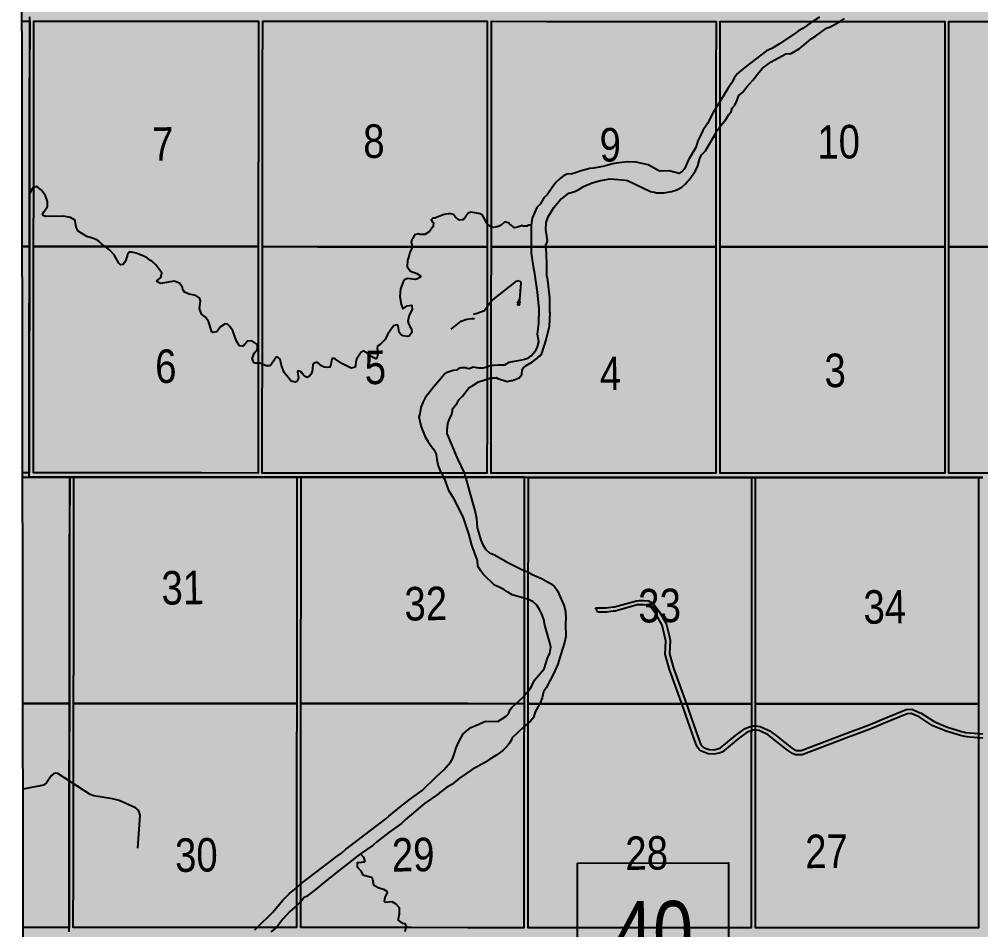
# Model space of a CAD drawing. Extents: x 405326 to 424052, y 6044755 to 6062236.
# Drawn here: x 416614.7 to 416843, y 6049397.9 to 6049614 of the extents above; entities that cross this region are included whole.
import ezdxf
from ezdxf.enums import TextEntityAlignment as Align

# ---------------------------------------------------------------- set-up
doc = ezdxf.new("R2010")
doc.units = 0
doc.header["$LTSCALE"] = 5
doc.linetypes.add('DASHED2', pattern=[9.525, 6.35, -3.175])
for name, color, linetype in [('37', 37, 'Continuous'), ('AUX-LABELS', 1, 'Continuous'), ('Quarters', 8, 'Continuous'), ('RoadSeg', 57, 'DASHED2'), ('ROUTE-MAP-HWY', 2, 'Continuous'), ('T-WATER', 160, 'Continuous'), ('Townships', 57, 'Continuous')]:
    doc.layers.add(name, color=color, linetype=linetype)
doc.layers.add('ROUTE-MAP-BACKGROUND-H', color=7, linetype='Continuous', true_color=0xf0ebff)
doc.styles.add('120', font='ARIALN.TTF', dxfattribs={"height": 13})
doc.styles.add('80V', font='ARIALN.TTF', dxfattribs={"oblique": 20, "height": 2})

# ---------------------------------------------------------------- blocks, each defined once
blk = doc.blocks.new('hwy_primary')
h = blk.add_hatch(color=255)
edge = h.paths.add_edge_path()
edge.add_line((-12.56, -6.47), (-12.56, 12.06))
edge.add_line((-12.56, 12.06), (11.39, 12.06))
edge.add_line((11.39, 12.06), (11.39, -6.47))
edge.add_arc((7.75, -6.32), 3.64, 267.0356, 357.7597, ccw=False)
edge.add_arc((9.39, -25.65), 15.79, 96.6623, 129.1626)
edge.add_arc((-10.56, -25.65), 15.79, 50.8374, 83.3377)
edge.add_arc((-8.92, -6.32), 3.64, 182.2403, 272.9644, ccw=False)
at = {"color": 3}
blk.add_lwpolyline([(-12.56, -6.47), (-12.56, 12.06), (11.39, 12.06), (11.39, -6.47, -0.41792), (7.56, -9.96, 0.142768), (-0.58, -13.4, 0.142768), (-8.73, -9.96, -0.41792), (-12.56, -6.47)], format="xyb", dxfattribs=at)
at = {"color": 3, "style": '80V', "flags": 8}
blk.add_attdef('HWY', text='', height=10, dxfattribs=at).set_placement((-0.58, 1.05), align=Align.MIDDLE_CENTER)

msp = doc.modelspace()

# ---------------------------------------------------------------- hatches: boundary and pattern name
at = {"layer": 'ROUTE-MAP-BACKGROUND-H'}
h = msp.add_hatch(color=256, dxfattribs=at)
h.dxf.hatch_style = 1
h.paths.add_polyline_path([(416614.74, 6050107.04), (417600.353, 6050108.36), (417601.524, 6049233.335), (416615.912, 6049232.015)])

# ---------------------------------------------------------------- linework, layer by layer
at = {"layer": '37', "linetype": 'Continuous'}
msp.add_line((416779.746, 6049585.854), (416780.062, 6049586.802), dxfattribs=at)
at = {"layer": 'Quarters'}
for points in [[(416615.401, 6049613.542), (416617.23, 6049613.534), (416617.212, 6049600.158), (416617.194, 6049586.783), (416617.177, 6049573.408), (416617.159, 6049560.033), (416615.473, 6049560.041)], [(416615.473, 6049560.041), (416617.159, 6049560.033), (416617.142, 6049546.658), (416617.124, 6049533.282), (416617.107, 6049519.796), (416617.089, 6049506.31), (416615.545, 6049506.316)], [(416615.546, 6049505.344), (416626.718, 6049505.31), (416626.7, 6049491.824), (416626.683, 6049478.338), (416626.665, 6049464.963), (416626.648, 6049451.588), (416615.618, 6049451.609)], [(416615.618, 6049451.609), (416626.648, 6049451.588), (416626.63, 6049438.213), (416626.613, 6049424.838), (416626.595, 6049411.463), (416626.578, 6049398.422), (416615.689, 6049398.443)]]:
    msp.add_lwpolyline(points, dxfattribs=at)
for points in [[(416671.505, 6049573.388), (416671.492, 6049560.013), (416658.076, 6049560.018), (416644.66, 6049560.023), (416631.244, 6049560.028), (416618.162, 6049560.032), (416618.18, 6049573.408), (416618.198, 6049586.783), (416618.215, 6049600.158), (416618.233, 6049613.533), (416631.31, 6049613.529), (416644.721, 6049613.524), (416658.132, 6049613.519), (416671.543, 6049613.514), (416671.531, 6049600.139), (416671.518, 6049586.764)], [(416725.835, 6049573.367), (416725.827, 6049559.993), (416712.41, 6049559.998), (416698.994, 6049560.003), (416685.577, 6049560.008), (416672.495, 6049560.013), (416672.508, 6049573.388), (416672.521, 6049586.763), (416672.534, 6049600.138), (416672.547, 6049613.513), (416685.624, 6049613.508), (416699.036, 6049613.503), (416712.447, 6049613.497), (416725.859, 6049613.492), (416725.851, 6049600.117), (416725.843, 6049586.742)], [(416780.164, 6049573.346), (416780.161, 6049559.972), (416766.744, 6049559.977), (416753.328, 6049559.982), (416739.912, 6049559.987), (416726.83, 6049559.992), (416726.838, 6049573.367), (416726.846, 6049586.742), (416726.854, 6049600.117), (416726.862, 6049613.492), (416739.939, 6049613.486), (416753.351, 6049613.481), (416766.762, 6049613.476), (416780.174, 6049613.47), (416780.171, 6049600.096), (416780.167, 6049586.721)], [(416834.474, 6049573.326), (416834.475, 6049559.951), (416821.064, 6049559.956), (416807.652, 6049559.961), (416794.241, 6049559.966), (416781.164, 6049559.971), (416781.167, 6049573.346), (416781.17, 6049586.721), (416781.174, 6049600.095), (416781.177, 6049613.47), (416794.25, 6049613.465), (416807.656, 6049613.459), (416821.063, 6049613.454), (416834.47, 6049613.449), (416834.471, 6049600.074), (416834.472, 6049586.7)], [(416888.786, 6049573.303), (416888.792, 6049559.929), (416875.38, 6049559.934), (416861.968, 6049559.94), (416848.556, 6049559.945), (416835.478, 6049559.951), (416835.477, 6049573.325), (416835.476, 6049586.7), (416835.474, 6049600.074), (416835.473, 6049613.448), (416848.546, 6049613.443), (416861.953, 6049613.438), (416875.36, 6049613.432), (416888.767, 6049613.427), (416888.773, 6049600.052), (416888.78, 6049586.678)], [(416671.454, 6049519.777), (416671.441, 6049506.291), (416658.02, 6049506.296), (416644.599, 6049506.301), (416631.179, 6049506.306), (416618.092, 6049506.31), (416618.11, 6049519.796), (416618.127, 6049533.282), (416618.145, 6049546.657), (416618.162, 6049560.032), (416631.244, 6049560.028), (416644.66, 6049560.023), (416658.076, 6049560.018), (416671.492, 6049560.013), (416671.479, 6049546.638), (416671.467, 6049533.263)], [(416725.803, 6049519.757), (416725.795, 6049506.271), (416712.374, 6049506.276), (416698.952, 6049506.281), (416685.531, 6049506.286), (416672.444, 6049506.291), (416672.457, 6049519.777), (416672.47, 6049533.263), (416672.483, 6049546.638), (416672.495, 6049560.013), (416685.577, 6049560.008), (416698.994, 6049560.003), (416712.41, 6049559.998), (416725.827, 6049559.993), (416725.819, 6049546.618), (416725.811, 6049533.243)], [(416780.151, 6049519.737), (416780.148, 6049506.251), (416766.727, 6049506.256), (416753.306, 6049506.261), (416739.885, 6049506.266), (416726.798, 6049506.271), (416726.806, 6049519.757), (416726.814, 6049533.243), (416726.822, 6049546.617), (416726.83, 6049559.992), (416739.912, 6049559.987), (416753.328, 6049559.982), (416766.744, 6049559.977), (416780.161, 6049559.972), (416780.157, 6049546.597), (416780.154, 6049533.223)], [(416834.48, 6049519.717), (416834.481, 6049506.231), (416821.065, 6049506.236), (416807.649, 6049506.241), (416794.233, 6049506.246), (416781.151, 6049506.251), (416781.154, 6049519.737), (416781.157, 6049533.222), (416781.161, 6049546.597), (416781.164, 6049559.971), (416794.241, 6049559.966), (416807.652, 6049559.961), (416821.064, 6049559.956), (416834.475, 6049559.951), (416834.477, 6049546.577), (416834.478, 6049533.202)], [(416888.811, 6049519.695), (416888.818, 6049506.209), (416875.401, 6049506.215), (416861.984, 6049506.22), (416848.567, 6049506.226), (416835.485, 6049506.231), (416835.483, 6049519.716), (416835.481, 6049533.202), (416835.48, 6049546.576), (416835.478, 6049559.951), (416848.556, 6049559.945), (416861.968, 6049559.94), (416875.38, 6049559.934), (416888.792, 6049559.929), (416888.799, 6049546.554), (416888.805, 6049533.18)], [(416680.631, 6049464.942), (416680.618, 6049451.567), (416667.293, 6049451.572), (416653.967, 6049451.578), (416640.642, 6049451.583), (416627.651, 6049451.587), (416627.668, 6049464.962), (416627.686, 6049478.337), (416627.704, 6049491.823), (416627.721, 6049505.309), (416640.708, 6049505.304), (416654.028, 6049505.299), (416667.349, 6049505.294), (416680.67, 6049505.289), (416680.657, 6049491.803), (416680.644, 6049478.317)], [(416734.59, 6049451.546), (416721.264, 6049451.551), (416707.939, 6049451.556), (416694.613, 6049451.562), (416681.621, 6049451.567), (416681.634, 6049464.942), (416681.647, 6049478.317), (416681.66, 6049491.802), (416681.673, 6049505.288), (416694.66, 6049505.283), (416707.981, 6049505.278), (416721.302, 6049505.272), (416734.623, 6049505.267), (416734.615, 6049491.781), (416734.606, 6049478.295), (416734.598, 6049464.921)], [(416788.565, 6049464.899), (416788.561, 6049451.524), (416775.236, 6049451.53), (416761.91, 6049451.535), (416748.585, 6049451.54), (416735.593, 6049451.545), (416735.601, 6049464.92), (416735.609, 6049478.295), (416735.618, 6049491.781), (416735.626, 6049505.266), (416748.612, 6049505.261), (416761.933, 6049505.256), (416775.254, 6049505.25), (416788.575, 6049505.245), (416788.572, 6049491.759), (416788.568, 6049478.274)], [(416842.521, 6049464.877), (416842.522, 6049451.503), (416829.199, 6049451.508), (416815.876, 6049451.513), (416802.553, 6049451.519), (416789.565, 6049451.524), (416789.568, 6049464.899), (416789.571, 6049478.273), (416789.575, 6049491.759), (416789.578, 6049505.245), (416802.562, 6049505.239), (416815.88, 6049505.234), (416829.199, 6049505.229), (416842.517, 6049505.223), (416842.518, 6049491.738), (416842.52, 6049478.252)], [(416680.58, 6049411.442), (416680.568, 6049398.402), (416667.237, 6049398.407), (416653.907, 6049398.412), (416640.577, 6049398.417), (416627.581, 6049398.422), (416627.598, 6049411.463), (416627.616, 6049424.838), (416627.633, 6049438.213), (416627.651, 6049451.587), (416640.642, 6049451.583), (416653.967, 6049451.578), (416667.293, 6049451.572), (416680.618, 6049451.567), (416680.605, 6049438.192), (416680.593, 6049424.817)], [(416734.59, 6049451.546), (416734.582, 6049438.171), (416734.574, 6049424.796), (416734.566, 6049411.421), (416734.558, 6049398.381), (416721.228, 6049398.386), (416707.897, 6049398.391), (416694.567, 6049398.397), (416681.571, 6049398.402), (416681.583, 6049411.442), (416681.596, 6049424.817), (416681.609, 6049438.192), (416681.621, 6049451.567), (416694.613, 6049451.562), (416707.939, 6049451.556), (416721.264, 6049451.551)], [(416788.552, 6049411.4), (416788.548, 6049398.36), (416775.218, 6049398.365), (416761.888, 6049398.37), (416748.558, 6049398.376), (416735.561, 6049398.381), (416735.569, 6049411.421), (416735.577, 6049424.796), (416735.585, 6049438.171), (416735.593, 6049451.545), (416748.585, 6049451.54), (416761.91, 6049451.535), (416775.236, 6049451.53), (416788.561, 6049451.524), (416788.558, 6049438.15), (416788.555, 6049424.775)], [(416842.527, 6049411.379), (416842.528, 6049398.339), (416829.201, 6049398.344), (416815.873, 6049398.349), (416802.545, 6049398.354), (416789.552, 6049398.359), (416789.555, 6049411.4), (416789.558, 6049424.775), (416789.561, 6049438.149), (416789.565, 6049451.524), (416802.553, 6049451.519), (416815.876, 6049451.513), (416829.199, 6049451.508), (416842.522, 6049451.503), (416842.524, 6049438.128), (416842.525, 6049424.754)]]:
    msp.add_lwpolyline(points, close=True, dxfattribs=at)
at = {"layer": 'RoadSeg'}
for p, q in [((416722.592, 6049543.989), (416723.19, 6049544.15)), ((416722.184, 6049542.964), (416722.863, 6049543))]:
    msp.add_line(p, q, dxfattribs=at)
for points in [[(416723.19, 6049544.15), (416725.17, 6049544.89), (416726.398, 6049546.58), (416727.212, 6049547.429), (416732.773, 6049551.839), (416733.402, 6049551.985), (416733.706, 6049551.759), (416733.847, 6049551.396), (416733.498, 6049547.463)], [(416723.19, 6049544.15), (416725.17, 6049544.89), (416726.398, 6049546.58), (416727.212, 6049547.429), (416732.773, 6049551.839), (416733.402, 6049551.985), (416733.706, 6049551.759), (416733.847, 6049551.396), (416733.498, 6049547.463)], [(416717.282, 6049540.398), (416719.669, 6049542.345), (416720.99, 6049542.805), (416722.184, 6049542.964)], [(416717.282, 6049540.398), (416719.669, 6049542.345), (416720.99, 6049542.805), (416722.184, 6049542.964)], [(416843.526, 6049443.391), (416842.523, 6049443.462), (416840.362, 6049443.616), (416839.259, 6049443.74), (416838.187, 6049443.976), (416834.822, 6049445.039), (416832.978, 6049445.71), (416831.512, 6049446.396), (416830.276, 6049447.17), (416828.418, 6049448.399), (416826.498, 6049449.191), (416825.552, 6049449.167), (416819.949, 6049446.842), (416818.285, 6049446.125), (416817.721, 6049445.88), (416815.876, 6049445.202), (416810.963, 6049443.396), (416803.917, 6049440.71), (416800.591, 6049439.442), (416800.196, 6049439.44), (416799.067, 6049439.436), (416798.328, 6049439.712), (416797.165, 6049440.526), (416793.424, 6049443.479), (416792.59, 6049444.12), (416790.417, 6049445.17), (416789.563, 6049445.235), (416789.019, 6049445.276), (416788.56, 6049445.109), (416787.571, 6049444.748), (416785.402, 6049443.18), (416781.655, 6049440.044), (416781.177, 6049439.917), (416779.794, 6049439.556), (416778.322, 6049439.637), (416777.557, 6049439.937), (416777.091, 6049440.121), (416776.713, 6049440.269), (416776.497, 6049440.354), (416776.38, 6049440.493), (416776.202, 6049440.691), (416775.691, 6049441.293), (416775.394, 6049442.116), (416774.867, 6049443.585), (416774.698, 6049444.054), (416774.611, 6049444.297), (416772.966, 6049449.029), (416772.799, 6049449.501), (416772.607, 6049450.035), (416772.438, 6049450.504), (416772.068, 6049451.53), (416771.989, 6049451.75), (416771.82, 6049452.222), (416771.684, 6049452.603), (416771.516, 6049453.072), (416769.154, 6049459.675), (416768.139, 6049463.28), (416768.254, 6049466.498), (416767.954, 6049467.797), (416767.387, 6049470.169), (416765.86, 6049472.895), (416764.681, 6049474.477), (416763.832, 6049474.941), (416762.93, 6049475.04), (416761.92, 6049474.997), (416761.44, 6049474.977), (416756.256, 6049473.539), (416755.725, 6049473.477), (416754.19, 6049473.295), (416752.134, 6049473.256), (416751.775, 6049473.891), (416751.63, 6049474.148), (416751.594, 6049474.255), (416754.12, 6049474.308), (416755.215, 6049474.437), (416755.747, 6049474.5), (416756.06, 6049474.537), (416761.281, 6049475.985), (416761.921, 6049476.012), (416762.964, 6049476.056), (416764.143, 6049475.927), (416765.361, 6049475.259), (416766.714, 6049473.444), (416768.34, 6049470.54), (416768.942, 6049468.027), (416769.272, 6049466.598), (416769.157, 6049463.403), (416770.12, 6049459.984), (416772.467, 6049453.422), (416772.636, 6049452.952), (416772.697, 6049452.782), (416772.771, 6049452.573), (416772.86, 6049452.325), (416772.943, 6049452.094), (416773.146, 6049451.53), (416773.755, 6049449.838), (416775.566, 6049444.635), (416776.582, 6049441.811), (416777.099, 6049441.206), (416777.365, 6049441.102), (416777.831, 6049440.918), (416778.541, 6049440.639), (416779.692, 6049440.577), (416781.178, 6049440.967), (416784.779, 6049443.98), (416787.091, 6049445.652), (416788.56, 6049446.188), (416788.878, 6049446.304), (416789.563, 6049446.251), (416790.69, 6049446.164), (416793.124, 6049444.988), (416793.357, 6049444.808), (416793.388, 6049444.785), (416793.655, 6049444.579), (416794.016, 6049444.302), (416794.047, 6049444.278), (416797.77, 6049441.34), (416798.805, 6049440.615), (416799.248, 6049440.45), (416800.402, 6049440.455), (416810.606, 6049444.345), (416815.876, 6049446.282), (416817.322, 6049446.813), (416819.552, 6049447.775), (416825.336, 6049450.176), (416826.687, 6049450.21), (416828.658, 6049449.397), (416828.893, 6049449.3), (416830.824, 6049448.024), (416831.998, 6049447.287), (416833.366, 6049446.647), (416835.147, 6049445.999), (416838.448, 6049444.957), (416839.426, 6049444.742), (416840.455, 6049444.625), (416842.523, 6049444.479), (416843.526, 6049444.407)], [(416642.929, 6049417.29), (416643.429, 6049425.052), (416643.07, 6049426.275), (416642.327, 6049426.824), (416638.498, 6049428.539), (416636.892, 6049428.937), (416632.42, 6049429.64), (416631.613, 6049430.022), (416623.922, 6049435.015), (416623.355, 6049435.069), (416622.795, 6049434.824), (416622.305, 6049434.415), (416621.21, 6049432.728), (416620.49, 6049432.18), (416615.645, 6049431.237)], [(416642.929, 6049417.29), (416643.429, 6049425.052), (416643.07, 6049426.275), (416642.327, 6049426.824), (416638.498, 6049428.539), (416636.892, 6049428.937), (416632.42, 6049429.64), (416631.613, 6049430.022), (416623.922, 6049435.015), (416623.355, 6049435.069), (416622.795, 6049434.824), (416622.305, 6049434.415), (416621.21, 6049432.728), (416620.49, 6049432.18), (416615.645, 6049431.237)]]:
    msp.add_lwpolyline(points, dxfattribs=at)
msp.add_lwpolyline([(416733.498, 6049547.463), (416732.954, 6049546.487), (416733.293, 6049546.161), (416733.459, 6049546.198), (416733.651, 6049546.568)], close=True, dxfattribs=at)
msp.add_lwpolyline([(416733.498, 6049547.463), (416732.954, 6049546.487), (416733.293, 6049546.161), (416733.459, 6049546.198), (416733.651, 6049546.568)], close=True, dxfattribs=at)
at = {"layer": 'ROUTE-MAP-BACKGROUND-H'}
msp.add_lwpolyline([(416614.74, 6050107.04), (417600.353, 6050108.36), (417601.524, 6049233.335), (416615.912, 6049232.015)], close=True, dxfattribs=at)
at = {"layer": 'ROUTE-MAP-HWY', "const_width": 3.991, "flags": 128}
for points in [[(416727.083, 6049527.514), (416726.779, 6049528.639), (416725.86, 6049532.007), (416722.863, 6049543), (416722.592, 6049543.989), (416717.505, 6049562.58), (416717.098, 6049564.003), (416716.657, 6049565.442), (416716.431, 6049566.102), (416716.167, 6049566.829), (416715.796, 6049567.779), (416715.306, 6049568.911), (416714.802, 6049569.959), (416714.31, 6049570.895), (416713.588, 6049572.145), (416713.14, 6049572.87), (416712.513, 6049573.827), (416711.878, 6049574.721), (416711.19, 6049575.626), (416710.531, 6049576.44), (416709.757, 6049577.335), (416709.058, 6049578.073), (416708.047, 6049579.075), (416706.911, 6049580.109), (416705.712, 6049581.107), (416704.382, 6049582.149), (416692.737, 6049591.072), (416689.405, 6049593.629), (416688.167, 6049594.556), (416687.431, 6049595.082), (416686.349, 6049595.813), (416685.537, 6049596.325), (416684.245, 6049597.083), (416682.884, 6049597.805), (416681.759, 6049598.351), (416680.827, 6049598.766), (416679.764, 6049599.199), (416678.753, 6049599.581), (416677.865, 6049599.885), (416676.643, 6049600.258), (416675.838, 6049600.48), (416674.583, 6049600.789), (416673.615, 6049601), (416672.315, 6049601.233), (416671.403, 6049601.368), (416669.874, 6049601.538), (416668.611, 6049601.638), (416667.484, 6049601.709), (416657.564, 6049602.277), (416655.664, 6049602.417), (416654.489, 6049602.539), (416653.447, 6049602.683), (416652.438, 6049602.853), (416651.22, 6049603.099), (416649.948, 6049603.397), (416648.95, 6049603.663), (416647.77, 6049604.023), (416646.143, 6049604.585), (416644.662, 6049605.182), (416643.38, 6049605.763), (416642.455, 6049606.223), (416641.406, 6049606.781), (416640.399, 6049607.352), (416639.447, 6049607.937), (416638.226, 6049608.75), (416636.983, 6049609.651), (416635.855, 6049610.532), (416635.209, 6049611.052), (416631.237, 6049614.289), (416628.318, 6049616.645)], [(416763.956, 6049395.434), (416763.239, 6049396.467), (416762.496, 6049397.64), (416761.73, 6049398.957), (416761.205, 6049399.955), (416760.733, 6049400.926), (416760.109, 6049402.3), (416752.62, 6049418.934), (416751.617, 6049421.282), (416751.106, 6049422.722), (416750.797, 6049423.753), (416750.622, 6049424.413), (416750.466, 6049425.07), (416750.335, 6049425.735), (416750.216, 6049426.476), (416750.087, 6049427.504), (416750.008, 6049428.607), (416749.984, 6049429.269), (416749.984, 6049430.042), (416750.011, 6049430.926), (416750.091, 6049432.066), (416750.181, 6049432.917), (416750.382, 6049434.391), (416751.886, 6049444.225), (416752.693, 6049449.662), (416752.931, 6049451.397), (416753.093, 6049452.8), (416753.184, 6049453.788), (416753.275, 6049455.107), (416753.32, 6049456.246), (416753.343, 6049457.418), (416753.343, 6049458.249), (416753.332, 6049458.986), (416753.297, 6049460.073), (416753.233, 6049461.213), (416753.14, 6049462.393), (416752.938, 6049464.225), (416752.604, 6049466.422), (416752.313, 6049467.979), (416752.041, 6049469.265), (416751.728, 6049470.514), (416751.41, 6049471.674), (416750.939, 6049473.221), (416750.861, 6049473.451), (416750.462, 6049474.625), (416749.813, 6049476.353), (416749.316, 6049477.56), (416748.893, 6049478.518), (416748.322, 6049479.73), (416747.484, 6049481.396), (416746.86, 6049482.54), (416746.248, 6049483.582), (416745.65, 6049484.555), (416744.882, 6049485.74), (416744.017, 6049487.031), (416738.952, 6049494.485), (416738.13, 6049495.729), (416737.292, 6049497.068), (416736.575, 6049498.304), (416736.078, 6049499.217), (416735.515, 6049500.313), (416734.774, 6049501.86), (416734.277, 6049502.981), (416733.573, 6049504.698), (416733.146, 6049505.836), (416732.777, 6049506.89), (416732.413, 6049508.018), (416731.942, 6049509.627), (416731.4, 6049511.585), (416727.083, 6049527.514)]]:
    msp.add_lwpolyline(points, dxfattribs=at)
at = {"layer": 'T-WATER'}
for points in [[(416804.71, 6049614.487), (416803.2, 6049613.485), (416802.866, 6049613.263), (416800.812, 6049611.755), (416799.728, 6049611.226), (416799.122, 6049610.774), (416795.28, 6049608.124), (416793.445, 6049607.009), (416792.188, 6049606.452), (416787.097, 6049602.643), (416785.164, 6049601.015), (416784.496, 6049599.981), (416783.853, 6049598.795), (416783.168, 6049597.809), (416781.137, 6049594.508), (416780.134, 6049592.876), (416779.596, 6049592.002), (416778.157, 6049589.264), (416777.008, 6049587.565), (416776.636, 6049586.746)], [(416781.136, 6049588.516), (416781.389, 6049588.873), (416782.473, 6049590.219), (416783.193, 6049591.37), (416783.78, 6049592.015), (416783.983, 6049592.851), (416784.649, 6049593.578), (416785.128, 6049594.588), (416785.554, 6049595.906), (416786.534, 6049596.706), (416787.498, 6049597.979), (416788.916, 6049599.54), (416789.207, 6049599.931), (416790.23, 6049601.307), (416791.242, 6049602.355), (416793.287, 6049603.899), (416796.763, 6049605.763), (416797.467, 6049605.818), (416797.687, 6049605.761), (416797.99, 6049605.865), (416799.934, 6049606.966), (416801.133, 6049607.891), (416802.742, 6049609.315), (416803.812, 6049609.96), (416805.822, 6049611.51), (416806.548, 6049611.918), (416807.139, 6049612.105), (416807.621, 6049612.359), (416809.328, 6049613.261), (416809.652, 6049613.482), (416810.69, 6049614.191)], [(416726.351, 6049528.736), (416726.776, 6049528.766), (416727.077, 6049528.787), (416728.023, 6049528.851), (416728.344, 6049528.748), (416730.554, 6049528.036), (416731.539, 6049528.213), (416731.871, 6049528.284), (416733.424, 6049528.906), (416734.085, 6049529.704), (416734.13, 6049530.739), (416734.482, 6049531.243), (416735.102, 6049531.771), (416736.624, 6049532.716), (416737.317, 6049533.262), (416737.612, 6049533.495), (416737.939, 6049533.85), (416738.576, 6049534.285), (416738.853, 6049534.619), (416739.845, 6049537.891), (416740.605, 6049541.168), (416740.742, 6049542.778), (416740.794, 6049544.347), (416740.735, 6049544.583), (416740.696, 6049547.858), (416740.145, 6049552.656), (416740.039, 6049552.982), (416740.017, 6049555.45), (416739.956, 6049558.469), (416739.789, 6049560.011), (416739.746, 6049560.403), (416740.111, 6049561.043), (416740.161, 6049561.5), (416739.742, 6049564.124), (416739.887, 6049565.75), (416740.337, 6049567.087), (416741.659, 6049569.323), (416743.251, 6049571.195), (416743.75, 6049571.518), (416745.197, 6049572.7), (416746.651, 6049573.111), (416747.626, 6049573.599), (416748.744, 6049574.322), (416750.755, 6049575.195), (416752.712, 6049575.721), (416753.3, 6049575.825), (416754.962, 6049576.12), (416757.962, 6049575.877), (416759.166, 6049575.684), (416764.623, 6049573.111), (416765.048, 6049573.021), (416765.59, 6049572.909), (416766.008, 6049572.824), (416766.409, 6049572.812), (416767.768, 6049572.774), (416769.571, 6049573.067), (416770.906, 6049573.521), (416772.069, 6049574.131), (416772.946, 6049574.894), (416773.3, 6049575.374), (416773.784, 6049575.905), (416775.278, 6049578.002), (416775.884, 6049579.221), (416776.361, 6049581.006), (416776.842, 6049581.923), (416777.712, 6049582.795), (416779.951, 6049586.745), (416780.132, 6049587.064), (416780.236, 6049587.247), (416781.136, 6049588.516)], [(416776.636, 6049586.746), (416775.895, 6049585.117), (416775.366, 6049583.538), (416773.662, 6049580.596), (416772.729, 6049578.467), (416771.961, 6049577.689), (416771.447, 6049577.383), (416769.033, 6049578.038), (416766.739, 6049577.924), (416764.103, 6049579.458), (416761.213, 6049580.032), (416759.182, 6049580.171), (416756.463, 6049579.846), (416755.318, 6049579.629), (416754.002, 6049579.207), (416753.301, 6049579.068), (416751.116, 6049578.636), (416750.207, 6049578.582), (416748.145, 6049578.007), (416746.8, 6049577.507), (416745.753, 6049577.195), (416745.069, 6049577.279), (416744.01, 6049576.862), (416743.151, 6049576.224), (416742.255, 6049575.321), (416741.421, 6049574.317), (416740.074, 6049572.312), (416739.287, 6049571.585), (416738.511, 6049570.169), (416737.629, 6049569.318), (416736.559, 6049566.811), (416736.295, 6049565.077)], [(416656.692, 6049548.402), (416655.051, 6049548.73), (416653.945, 6049549.235), (416653.587, 6049549.852), (416653.469, 6049550.295), (416652.816, 6049551.356), (416651.561, 6049551.792), (416648.277, 6049551.294), (416647.433, 6049551.726), (416647.442, 6049551.866), (416648.352, 6049552.67), (416648.635, 6049553.795), (416647.139, 6049555.719), (416646.263, 6049556.603), (416645.911, 6049556.733), (416645.196, 6049557.251), (416644.622, 6049557.563), (416643.903, 6049557.954), (416642.516, 6049558.457), (416641.506, 6049558.674), (416640.805, 6049558.672), (416640.444, 6049558.168), (416640.048, 6049556.835), (416639.756, 6049556.232), (416639.401, 6049555.759), (416638.758, 6049555.699), (416638.353, 6049556.122), (416637.308, 6049558.057), (416636.221, 6049559.179), (416635.115, 6049560.05), (416634.29, 6049560.701), (416633.836, 6049561.175), (416633.349, 6049561.515), (416632.138, 6049562.015), (416630.804, 6049562.449), (416628.737, 6049563.7), (416628.288, 6049564.668), (416628.03, 6049566.122), (416627.832, 6049566.409), (416626.939, 6049566.897), (416625.262, 6049567.231), (416621.003, 6049567.204), (416620.45, 6049567.387), (416620.283, 6049567.73), (416620.627, 6049568.365), (416621.446, 6049569.52), (416621.477, 6049570.701), (416620.983, 6049572.053), (416620.1, 6049573.347), (416619.235, 6049574.092), (416618.829, 6049574.302), (416618.146, 6049574.058), (416618.047, 6049574.023), (416617.81, 6049573.727), (416617.144, 6049572.514), (416617.141, 6049572.511)], [(416736.295, 6049565.077), (416735.647, 6049565.108), (416735.272, 6049564.888), (416734.443, 6049564.879), (416734.25, 6049565.008), (416733.276, 6049564.699), (416732.298, 6049564.502), (416731.172, 6049565.418), (416731.031, 6049565.588), (416730.074, 6049565.913), (416729.889, 6049565.756), (416729.155, 6049565.137), (416728.679, 6049564.845), (416727.931, 6049564.622), (416727.326, 6049564.565), (416726.798, 6049564.754), (416726.525, 6049564.851), (416726.004, 6049565.194), (416725.795, 6049565.587), (416725.076, 6049566.934), (416724.704, 6049567.459), (416724.191, 6049567.815), (416722.033, 6049568.174), (416721.329, 6049567.953), (416720.405, 6049566.626), (416719.979, 6049566.412), (416719.264, 6049566.304), (416718.268, 6049567.109), (416717.867, 6049567.635), (416717.21, 6049567.811), (416716.962, 6049567.81), (416716.566, 6049567.809), (416715.65, 6049567.608), (416713.978, 6049566.997), (416713.466, 6049566.809), (416712.964, 6049566.748), (416712.557, 6049566.402), (416712.896, 6049565.802), (416713.066, 6049565.657), (416713.034, 6049564.979), (416712.91, 6049564.681), (416712.183, 6049563.627), (416711.057, 6049562.892), (416709.85, 6049562.901), (416709.505, 6049563.08), (416708.615, 6049562.839), (416708.2, 6049561.971), (416707.96, 6049561.688), (416707.774, 6049560.916), (416707.968, 6049560.615), (416707.981, 6049560.023), (416707.99, 6049559.619), (416707.462, 6049558.644), (416707.333, 6049557.979), (416707.127, 6049557.41), (416706.956, 6049556.806), (416706.809, 6049555.211), (416707.642, 6049554.226), (416709.162, 6049553.666), (416710.019, 6049553.123), (416710.028, 6049552.798), (416709.148, 6049552.302), (416708.709, 6049552.237), (416706.886, 6049552.479), (416706.187, 6049552.174), (416705.909, 6049551.63), (416705.273, 6049549.996), (416705.076, 6049548.154), (416705.389, 6049546.359), (416705.83, 6049545.228), (416706.858, 6049545.993), (416707.897, 6049546.138), (416707.979, 6049546.084), (416708.014, 6049545.08), (416707.33, 6049543.792), (416707.033, 6049542.364), (416707.127, 6049541.759), (416707.472, 6049541.046), (416707.897, 6049540.466), (416707.939, 6049539.674), (416707.333, 6049538.759), (416707.036, 6049538.674), (416705.854, 6049538.832), (416705.523, 6049538.998), (416704.911, 6049539.634), (416704.905, 6049540.202), (416704.722, 6049541.181), (416704.475, 6049541.429), (416703.61, 6049541.213), (416702.192, 6049539.136), (416701.629, 6049537.97)], [(416736.295, 6049565.077), (416736.271, 6049560.012), (416736.264, 6049558.442), (416736.879, 6049554.799), (416737.006, 6049554.149), (416737.736, 6049549.201), (416738.126, 6049545.15), (416738.002, 6049541.794), (416737.724, 6049539.247), (416737.932, 6049537.987), (416738.008, 6049537.454), (416737.696, 6049536.242), (416737.162, 6049535.037), (416736.328, 6049534.13), (416735.798, 6049533.816), (416735.411, 6049533.476), (416734.691, 6049533.263), (416733.999, 6049533.059), (416731.006, 6049532.527), (416729.923, 6049531.855), (416728.423, 6049531.85), (416727.511, 6049531.805), (416726.778, 6049531.769), (416726.761, 6049531.768), (416726.315, 6049531.618), (416725.774, 6049531.435), (416725.673, 6049531.4), (416725.471, 6049531.332), (416724.773, 6049531.183), (416724.236, 6049531.177), (416723.876, 6049531.173), (416722.481, 6049531.374), (416721.558, 6049531.049), (416721.081, 6049531.08), (416720.767, 6049531.23), (416719.611, 6049531.218), (416718.991, 6049531.009), (416718.541, 6049530.697), (416717.736, 6049530.647), (416716.333, 6049530.131), (416715.81, 6049529.855), (416715.221, 6049529.214), (416715.034, 6049528.863), (416713.087, 6049526.692), (416711.132, 6049524.111), (416710.57, 6049522.991), (416710.09, 6049521.804), (416709.832, 6049520.345), (416709.616, 6049519.62), (416710.174, 6049517.26), (416710.659, 6049516.094), (416711.152, 6049514.909), (416711.751, 6049513.826), (416712.398, 6049512.928), (416713.147, 6049511.887), (416713.707, 6049510.74), (416713.929, 6049509.525), (416714.215, 6049507.967), (416714.702, 6049506.795), (416714.966, 6049506.299)], [(416701.629, 6049537.97), (416700.419, 6049536.787), (416699.829, 6049536.364), (416699.715, 6049535.811), (416699.887, 6049534.979), (416699.873, 6049534.591), (416699.87, 6049534.521), (416699.711, 6049533.9), (416699.611, 6049533.508), (416699.435, 6049533.408), (416698.938, 6049533.648), (416698.438, 6049533.89), (416697.507, 6049534.679), (416696.399, 6049535.287), (416695.921, 6049534.999), (416694.825, 6049533.311), (416694.817, 6049533.278), (416694.631, 6049532.574), (416694.576, 6049531.815), (416694.461, 6049531.415), (416693.535, 6049531.17), (416691.296, 6049532.317), (416689.837, 6049533.28), (416689.495, 6049533.506), (416689.044, 6049533.489), (416688.98, 6049533.28), (416688.888, 6049532.982), (416688.762, 6049532.041), (416688.488, 6049531.384), (416687.86, 6049531.325), (416687.163, 6049531.406), (416686.484, 6049531.761), (416685.457, 6049532.572), (416684.749, 6049532.388), (416684.451, 6049531.939), (416684.265, 6049530.382), (416684.007, 6049529.686), (416683.676, 6049529.24), (416683.128, 6049528.993), (416682.475, 6049529.305), (416681.904, 6049529.93), (416681.687, 6049530.283), (416680.909, 6049530.506), (416680.829, 6049530.266), (416681.07, 6049528.819), (416680.667, 6049527.984), (416680.305, 6049527.87), (416679.296, 6049528.095), (416677.608, 6049530.159), (416677.012, 6049531.811), (416676.67, 6049533.285), (416676.161, 6049533.758), (416675.743, 6049533.783), (416675.403, 6049533.285), (416674.551, 6049532.04), (416674.122, 6049531.706), (416673.344, 6049531.71), (416672.434, 6049532.104), (416671.714, 6049532.415), (416671.431, 6049532.393), (416670.735, 6049532.339), (416670.462, 6049532.441), (416670.105, 6049533.287), (416670.05, 6049533.417), (416670.545, 6049534.723), (416671.296, 6049535.697), (416671.294, 6049536.705), (416671.168, 6049536.87), (416669.993, 6049537.677), (416668.949, 6049537.554), (416668.149, 6049536.636), (416667.749, 6049536.402), (416667.013, 6049536.504), (416666.329, 6049537.564), (416665.478, 6049540.06), (416664.764, 6049541.059), (416664.188, 6049541.61), (416663.637, 6049541.658), (416662.522, 6049540.978), (416661.828, 6049540.031), (416661.486, 6049539.78), (416660.595, 6049539.677), (416660.447, 6049539.782), (416659.678, 6049542.227), (416658.951, 6049543.287), (416657.981, 6049544.024), (416657.526, 6049545.303), (416657.789, 6049547.128), (416657.635, 6049547.624), (416657.485, 6049547.882), (416656.692, 6049548.402)], [(416727.511, 6049531.805), (416726.778, 6049531.769), (416726.761, 6049531.768), (416726.315, 6049531.618), (416725.774, 6049531.435), (416725.673, 6049531.4), (416725.471, 6049531.332), (416724.773, 6049531.183), (416724.236, 6049531.177)], [(416720.681, 6049505.296), (416720.652, 6049505.463), (416720.537, 6049506.13), (416720.515, 6049506.258), (416720.496, 6049506.297), (416718.79, 6049509.823), (416716.367, 6049515.631), (416716.36, 6049516.408), (416716.495, 6049518.018), (416716.939, 6049519.327), (416717.374, 6049520.057), (416717.621, 6049521.074), (416717.644, 6049521.547), (416718.694, 6049522.856), (416719.127, 6049523.64), (416719.96, 6049524.535), (416721.598, 6049526.595), (416722.464, 6049527.062), (416723.774, 6049527.912), (416725.018, 6049528.31), (416725.773, 6049528.551), (416726.351, 6049528.736)], [(416725.018, 6049528.31), (416725.773, 6049528.551), (416726.353, 6049528.737)], [(416728.344, 6049528.748), (416728.023, 6049528.851), (416727.077, 6049528.787), (416726.776, 6049528.766), (416726.353, 6049528.737)], [(416714.966, 6049506.299), (416715.055, 6049506.132), (416715.41, 6049505.465), (416715.499, 6049505.298)], [(416720.681, 6049505.296), (416720.684, 6049505.279), (416722.181, 6049499.85), (416723.017, 6049497.107), (416723.277, 6049495.503), (416723.479, 6049493.341), (416723.58, 6049493.01), (416724.321, 6049490.351), (416724.85, 6049489.209), (416725.488, 6049488.173), (416726.361, 6049487.376), (416727.558, 6049486.878), (416730.717, 6049485.026), (416734.107, 6049483.372), (416734.574, 6049483.19), (416735.325, 6049482.899), (416735.577, 6049482.76), (416736.389, 6049482.311), (416738.717, 6049481.276), (416740.896, 6049480.101), (416741.852, 6049479.369), (416742.512, 6049478.353), (416742.529, 6049478.316), (416744.071, 6049474.939), (416744.415, 6049473.459), (416744.437, 6049473.01), (416744.484, 6049472.024), (416744.417, 6049470.476), (416744.505, 6049467.474), (416744.216, 6049466.075), (416743.37, 6049463.29), (416742.657, 6049460.94), (416741.595, 6049458.637), (416739.855, 6049455.339), (416739.195, 6049454.319), (416738.86, 6049452.968), (416738.419, 6049451.725), (416738.331, 6049451.568), (416737.215, 6049449.574), (416736.81, 6049448.304), (416736.15, 6049447.427), (416735.555, 6049446.95), (416735.155, 6049446.629), (416734.552, 6049446.06), (416731.786, 6049443.45), (416731.68, 6049443.116), (416731.168, 6049442.203), (416730.88, 6049441.856), (416730.093, 6049441.005), (416729.504, 6049440.361), (416727.876, 6049439.209), (416726.467, 6049438.374), (416725.48, 6049437.689), (416722.243, 6049435.93), (416719.281, 6049433.872), (416717.422, 6049432.381), (416716.147, 6049431.641), (416714.925, 6049430.714), (416714.008, 6049429.919), (416710.993, 6049427.832), (416707.883, 6049425.249), (416707.38, 6049424.831), (416706.355, 6049423.979), (416705.488, 6049423.13), (416702.505, 6049420.981), (416699.628, 6049418.77), (416698.738, 6049417.983), (416695.767, 6049415.88)], [(416735.573, 6049476.286), (416734.57, 6049476.574), (416731.782, 6049477.374), (416730.732, 6049477.997), (416730.288, 6049478.321), (416729.79, 6049478.683), (416728.729, 6049479.237), (416727.546, 6049479.669), (416724.96, 6049482.209), (416724.252, 6049483.162), (416723.634, 6049484.22), (416723.506, 6049485.503), (416722.179, 6049489.197), (416721.474, 6049491.865), (416720.253, 6049495.676), (416719.018, 6049498.127), (416717.996, 6049500.099), (416716.729, 6049502.18), (416715.842, 6049504.654), (416715.499, 6049505.298)], [(416670.698, 6049397.878), (416671.262, 6049398.429), (416674.977, 6049402.066), (416677.262, 6049404.804), (416678.905, 6049406.491), (416680.541, 6049407.872), (416680.693, 6049408), (416681.546, 6049408.758), (416681.605, 6049408.811), (416690.207, 6049415.382), (416691.234, 6049416.044), (416692.311, 6049416.993), (416692.812, 6049417.434), (416700.092, 6049422.931), (416701.782, 6049424.195), (416702.531, 6049424.833), (416705.466, 6049427.333), (416707.886, 6049429.117), (416710.369, 6049430.947), (416713.83, 6049434.249), (416715.573, 6049435.848), (416717.134, 6049437.639), (416717.654, 6049438.583), (416718.104, 6049439.8), (416718.474, 6049441.071), (416719.096, 6049442.477), (416720.125, 6049444.397), (416721.927, 6049445.926), (416723.147, 6049446.378), (416725.45, 6049447.363), (416728.338, 6049447.308), (416730.352, 6049448.606), (416730.871, 6049449.106), (416731.289, 6049450.13), (416731.769, 6049450.68), (416732.738, 6049451.57), (416734.372, 6049453.072), (416734.556, 6049453.319), (416735.084, 6049454.029), (416735.56, 6049454.511), (416735.919, 6049454.875), (416736.477, 6049455.808), (416737.085, 6049457.11), (416739.378, 6049459.814), (416740.153, 6049462.38), (416740.716, 6049463.502), (416740.949, 6049464.95), (416740.653, 6049466.315), (416739.541, 6049470.162), (416739.26, 6049471.54), (416738.808, 6049472.774), (416738.271, 6049473.899), (416737.605, 6049474.888), (416736.776, 6049475.722), (416735.66, 6049476.261), (416735.573, 6049476.286)], [(416695.767, 6049415.88), (416694.779, 6049415.208), (416692.927, 6049413.669), (416690.033, 6049411.478), (416688.835, 6049410.418), (416688.154, 6049409.937), (416685.369, 6049407.667), (416682.984, 6049405.802), (416682.422, 6049405.515), (416681.668, 6049404.598), (416681.541, 6049404.485), (416680.537, 6049403.585), (416678.975, 6049402.185), (416677.341, 6049400.426), (416675.878, 6049398.491), (416675.793, 6049398.428), (416674.449, 6049397.425)], [(416695.767, 6049415.88), (416696.518, 6049415.1), (416696.826, 6049414.119), (416696.672, 6049413.947), (416695.359, 6049413.746), (416694.979, 6049413.786), (416694.945, 6049412.841), (416695.746, 6049411.978), (416696.324, 6049410.932), (416698.35, 6049410.345), (416698.603, 6049409.89), (416698.826, 6049408.591), (416699.969, 6049407.886), (416700.694, 6049407.673), (416701.233, 6049407.502), (416702.027, 6049407.065), (416702.091, 6049406.694), (416701.572, 6049405.561), (416701.352, 6049404.69), (416701.601, 6049404.416), (416703.204, 6049404.599), (416704.148, 6049404.058), (416704.924, 6049403.148), (416704.923, 6049401.608)], [(416704.923, 6049401.608), (416704.671, 6049400.453), (416704.678, 6049400.167), (416705.635, 6049399.473), (416706.331, 6049399.357), (416706.571, 6049398.672), (416706.513, 6049398.416), (416706.285, 6049397.413)]]:
    msp.add_lwpolyline(points, dxfattribs=at)
at = {"layer": 'Townships'}
for points in [[(416843.52, 6049505.223), (416842.517, 6049505.223), (416815.88, 6049505.234), (416789.578, 6049505.245), (416788.575, 6049505.245), (416761.933, 6049505.256), (416735.626, 6049505.266), (416734.623, 6049505.267), (416707.981, 6049505.278), (416681.673, 6049505.288), (416680.67, 6049505.289), (416654.028, 6049505.299), (416627.721, 6049505.309), (416626.718, 6049505.31), (416617.088, 6049505.339), (416617.089, 6049506.31), (416617.124, 6049533.282), (416617.159, 6049560.033), (416617.194, 6049586.783), (416617.23, 6049613.534), (416617.231, 6049614.537)], [(416626.577, 6049397.419), (416626.578, 6049398.422), (416626.613, 6049424.838), (416626.648, 6049451.588), (416626.683, 6049478.338), (416626.718, 6049505.31), (416627.721, 6049505.309), (416654.028, 6049505.299), (416680.67, 6049505.289), (416681.673, 6049505.288), (416707.981, 6049505.278), (416734.623, 6049505.267), (416735.626, 6049505.266), (416761.933, 6049505.256), (416788.575, 6049505.245), (416789.578, 6049505.245), (416815.88, 6049505.234), (416842.517, 6049505.223), (416843.52, 6049505.223)]]:
    msp.add_lwpolyline(points, dxfattribs=at)

# ---------------------------------------------------------------- block references
at = {"layer": 'AUX-LABELS'}
ref = msp.add_blockref('hwy_primary', (416766.086, 6049395.675), dxfattribs=dict(at, xscale=1.496660587505021, yscale=1.496660587505021, zscale=1.496660587505021, rotation=0.07671361319435503))
ref.add_attrib('HWY', '40', dxfattribs={"layer": '0', "color": 240, "height": 14.9666, "rotation": 0.07671, "style": '80V', "flags": 8}).set_placement((416765.209, 6049397.244), align=Align.MIDDLE_CENTER)

# ---------------------------------------------------------------- texts
at = {"layer": 'RoadSeg', "style": '120'}
for s, height, p in [('7', 7.95, (416646.347, 6049580.375)), ('8', 7.95, (416696.463, 6049581.047)), ('9', 7.95, (416752.593, 6049580.187)), ('10', 7.9497, (416804.278, 6049580.862)), ('6', 7.95, (416647.064, 6049527.637)), ('5', 7.95, (416696.808, 6049527.368)), ('4', 7.95, (416752.627, 6049525.915)), ('3', 7.95, (416805.971, 6049526.645)), ('31', 7.9497, (416648.563, 6049475.043)), ('32', 7.9497, (416706.246, 6049471.27)), ('33', 7.9497, (416761.782, 6049470.796)), ('34', 7.9497, (416815.239, 6049470.499)), ('30', 7.9497, (416651.782, 6049411.608)), ('29', 7.9497, (416703.245, 6049411.684)), ('28', 7.9497, (416758.692, 6049412.071)), ('27', 7.9497, (416801.41, 6049412.485))]:
    msp.add_text(s, height=height, rotation=0.74884, dxfattribs=at).set_placement(p)

doc.saveas('drawing.dxf')
